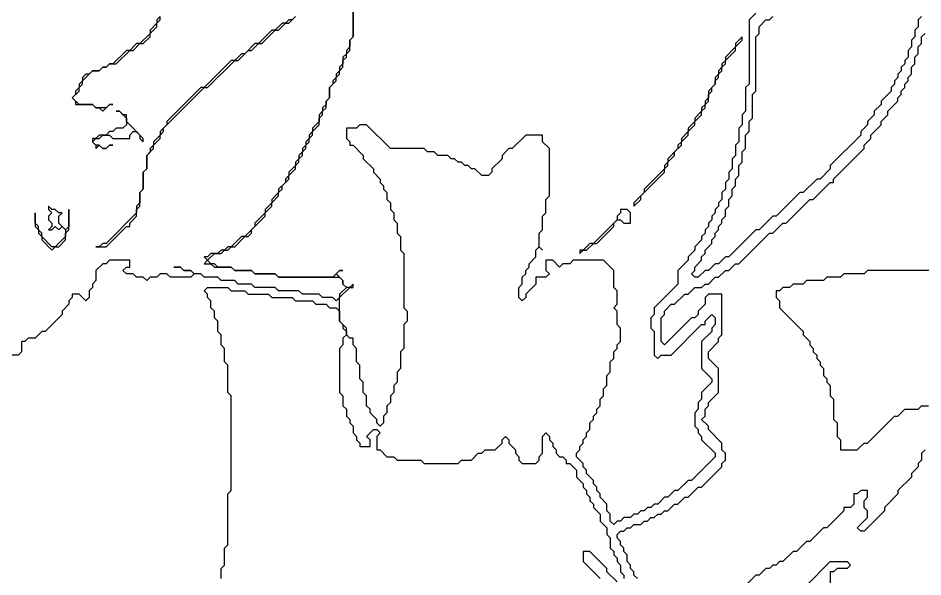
# Model space of a CAD drawing. Header units: metres. Extents: x 0 to 100, y 0 to 129.
# Drawn here: x 85.08 to 91.76, y 18.01 to 22.14 of the extents above; entities that cross this region are included whole.
import ezdxf

# ---------------------------------------------------------------- set-up
doc = ezdxf.new("R2010")
doc.units = ezdxf.units.M

msp = doc.modelspace()

# ---------------------------------------------------------------- linework, layer by layer
for points in [[(87.55, 22.2), (87.55, 22), (87.525, 21.975), (87.525, 21.925), (87.5, 21.9), (87.5, 21.875), (87.475, 21.85), (87.475, 21.8), (87.45, 21.775), (87.45, 21.75), (87.425, 21.725), (87.425, 21.7), (87.4, 21.675), (87.4, 21.65), (87.375, 21.625), (87.375, 21.55), (87.35, 21.525), (87.35, 21.5), (87.325, 21.475), (87.325, 21.45), (87.3, 21.425), (87.3, 21.375), (87.25, 21.325), (87.25, 21.3), (87.225, 21.275), (87.225, 21.25), (87.2, 21.225), (87.2, 21.2), (87.175, 21.175), (87.175, 21.15), (87.15, 21.125), (87.15, 21.1), (87.125, 21.075), (87.125, 21.05), (87.075, 21), (87.075, 20.975), (87.05, 20.95), (87.05, 20.925), (87, 20.875), (87, 20.85), (86.95, 20.8), (86.95, 20.775), (86.9, 20.725), (86.9, 20.7), (86.825, 20.625), (86.825, 20.6), (86.75, 20.525), (86.725, 20.525), (86.65, 20.45), (86.625, 20.45), (86.6, 20.425), (86.575, 20.425), (86.55, 20.4), (86.5, 20.4), (86.475, 20.375), (86.45, 20.375), (86.475, 20.35), (86.45, 20.325), (86.5, 20.325), (86.525, 20.3), (86.65, 20.3), (86.675, 20.275), (86.8, 20.275), (86.825, 20.25), (86.975, 20.25), (87, 20.225), (87.45, 20.225), (87.475, 20.2), (87.475, 20.175), (87.5, 20.15), (87.45, 20.1), (87.45, 20.075), (87.425, 20.05), (87.4, 20.075), (87.325, 20.075), (87.3, 20.1), (87.175, 20.1), (87.15, 20.125), (87, 20.125), (86.975, 20.15), (86.825, 20.15), (86.8, 20.175), (86.7, 20.175), (86.675, 20.2), (86.575, 20.2), (86.55, 20.225), (86.45, 20.225), (86.425, 20.25), (86.375, 20.25), (86.35, 20.275), (86.3, 20.275), (86.275, 20.3), (86.225, 20.3), (86.275, 20.3), (86.3, 20.275), (86.35, 20.275), (86.375, 20.25), (86.35, 20.225), (86.2, 20.225), (86.175, 20.25), (86.125, 20.25), (86.1, 20.225), (86.05, 20.225), (86.025, 20.2), (86, 20.225), (85.95, 20.225), (85.925, 20.25), (85.875, 20.25), (85.85, 20.275), (85.875, 20.3), (85.9, 20.3), (85.9, 20.35), (85.75, 20.35), (85.725, 20.325), (85.7, 20.325), (85.65, 20.275), (85.65, 20.2), (85.625, 20.175), (85.625, 20.15), (85.6, 20.125), (85.6, 20.075), (85.575, 20.05), (85.525, 20.1), (85.475, 20.1), (85.475, 20.075), (85.45, 20.05), (85.45, 20.025), (85.4, 19.975), (85.4, 19.95), (85.275, 19.825), (85.25, 19.825), (85.2, 19.775), (85.15, 19.775), (85.125, 19.75), (85.1, 19.75), (85.1, 19.675), (85.075, 19.65), (85.025, 19.65)], [(90.525, 22.175), (90.475, 22.125), (90.475, 21.65), (90.45, 21.625), (90.45, 21.45), (90.425, 21.425), (90.425, 21.35), (90.4, 21.325), (90.4, 21.225), (90.375, 21.2), (90.375, 21.125), (90.35, 21.1), (90.35, 21.025), (90.325, 21), (90.325, 20.95), (90.3, 20.925), (90.3, 20.875), (90.275, 20.85), (90.275, 20.8), (90.25, 20.775), (90.25, 20.75), (90.225, 20.725), (90.225, 20.7), (90.2, 20.675), (90.2, 20.65), (90.175, 20.625), (90.175, 20.6), (90.15, 20.575), (90.15, 20.55), (90.125, 20.525), (90.125, 20.5), (90.075, 20.45), (90.075, 20.425), (90.025, 20.375), (90.025, 20.35), (89.95, 20.275), (89.95, 20.175), (89.775, 20), (89.775, 19.95), (89.75, 19.925), (89.75, 19.85), (89.775, 19.825), (89.775, 19.65), (89.8, 19.625), (89.825, 19.65), (89.9, 19.65), (90.125, 19.875), (90.15, 19.875), (90.15, 19.9), (90.2, 19.95), (90.225, 19.925), (90.225, 19.875), (90.2, 19.85), (90.2, 19.825), (90.125, 19.75), (90.125, 19.55), (90.2, 19.475), (90.2, 19.45), (90.125, 19.375), (90.125, 19.325), (90.1, 19.3), (90.1, 19.25), (90.075, 19.225), (90.075, 19.125), (90.1, 19.1), (90.1, 19.075), (90.125, 19.05), (90.125, 19.025), (90.225, 18.925), (90.225, 18.9), (90.05, 18.725), (90.025, 18.725), (89.95, 18.65), (89.925, 18.65), (89.875, 18.6), (89.85, 18.6), (89.8, 18.55), (89.775, 18.55), (89.75, 18.525), (89.725, 18.525), (89.7, 18.5), (89.675, 18.5), (89.65, 18.475), (89.625, 18.475), (89.6, 18.45), (89.55, 18.45), (89.525, 18.425), (89.5, 18.425), (89.475, 18.4), (89.45, 18.425), (89.45, 18.475), (89.425, 18.5), (89.425, 18.55), (89.375, 18.6), (89.375, 18.625), (89.35, 18.65), (89.35, 18.675), (89.325, 18.7), (89.325, 18.725), (89.275, 18.775), (89.275, 18.8), (89.25, 18.825), (89.25, 18.85), (89.2, 18.9), (89.2, 18.925), (89.225, 18.95), (89.225, 18.975), (89.25, 19), (89.25, 19.025), (89.275, 19.05), (89.275, 19.075), (89.3, 19.1), (89.3, 19.15), (89.325, 19.175), (89.325, 19.2), (89.35, 19.225), (89.35, 19.25), (89.375, 19.275), (89.375, 19.325), (89.4, 19.35), (89.4, 19.4), (89.425, 19.425), (89.425, 19.5), (89.45, 19.525), (89.45, 19.6), (89.475, 19.625), (89.475, 19.675), (89.5, 19.7), (89.5, 19.725), (89.525, 19.75), (89.525, 19.85), (89.5, 19.875), (89.5, 19.975), (89.475, 20), (89.5, 20.025), (89.5, 20.125), (89.475, 20.15), (89.475, 20.275), (89.4, 20.35), (89.175, 20.35), (89.15, 20.325), (89.1, 20.325), (89.075, 20.3), (89.025, 20.35), (88.975, 20.35), (88.975, 20.275), (89, 20.25), (88.975, 20.225), (88.9, 20.225), (88.9, 20.175), (88.825, 20.1), (88.825, 20.075), (88.8, 20.05), (88.775, 20.075), (88.775, 20.15), (88.8, 20.175), (88.8, 20.225), (88.825, 20.25), (88.825, 20.275), (88.85, 20.3), (88.85, 20.325), (88.9, 20.375), (88.9, 20.425), (88.925, 20.45), (88.95, 20.425), (88.925, 20.45), (88.925, 20.55), (88.95, 20.575), (88.95, 20.675), (88.975, 20.7), (88.975, 20.8), (89, 20.825), (89, 21.175), (88.95, 21.225), (88.95, 21.275), (88.825, 21.275), (88.725, 21.175), (88.7, 21.175), (88.65, 21.125), (88.65, 21.1), (88.575, 21.025), (88.575, 21), (88.55, 20.975), (88.5, 20.975), (88.45, 21.025), (88.425, 21.025), (88.4, 21.05), (88.375, 21.05), (88.35, 21.075), (88.325, 21.075), (88.3, 21.1), (88.275, 21.1), (88.25, 21.125), (88.175, 21.125), (88.15, 21.15), (88.1, 21.15), (88.075, 21.175), (87.825, 21.175), (87.65, 21.35), (87.6, 21.35), (87.575, 21.325), (87.5, 21.325), (87.5, 21.25), (87.525, 21.225), (87.525, 21.2), (87.55, 21.2), (87.625, 21.125), (87.625, 21.1), (87.7, 21.025), (87.7, 21), (87.75, 20.95), (87.75, 20.925), (87.775, 20.9), (87.775, 20.875), (87.8, 20.85), (87.8, 20.8), (87.825, 20.775), (87.825, 20.725), (87.85, 20.7), (87.85, 20.65), (87.875, 20.625), (87.875, 20.55), (87.9, 20.525), (87.9, 20.425), (87.925, 20.4), (87.925, 20), (87.95, 19.975), (87.95, 19.9), (87.925, 19.875), (87.925, 19.7), (87.9, 19.675), (87.9, 19.55), (87.875, 19.525), (87.875, 19.45), (87.85, 19.425), (87.85, 19.375), (87.825, 19.35), (87.825, 19.3), (87.8, 19.275), (87.8, 19.225), (87.775, 19.2), (87.775, 19.15), (87.75, 19.125), (87.725, 19.15), (87.725, 19.175), (87.675, 19.225), (87.675, 19.25), (87.65, 19.275), (87.65, 19.35), (87.625, 19.375), (87.625, 19.45), (87.6, 19.475), (87.6, 19.575), (87.575, 19.6), (87.575, 19.7), (87.55, 19.725), (87.55, 19.775), (87.525, 19.775), (87.5, 19.8), (87.5, 19.85), (87.45, 19.9), (87.45, 20.075), (87.525, 20.15), (87.55, 20.15), (87.55, 20.175), (87.525, 20.15), (87.5, 20.15), (87.475, 20.175), (87.475, 20.2), (87.425, 20.25), (87.45, 20.275), (87.475, 20.275), (87.45, 20.275), (87.4, 20.225), (87, 20.225), (86.975, 20.25), (86.825, 20.25), (86.8, 20.275), (86.675, 20.275), (86.65, 20.3), (86.55, 20.3), (86.525, 20.325), (86.5, 20.325), (86.475, 20.35), (86.525, 20.4), (86.575, 20.4), (86.6, 20.425), (86.625, 20.425), (86.65, 20.45), (86.675, 20.45), (86.75, 20.525), (86.775, 20.525), (86.8, 20.55), (86.8, 20.575), (86.9, 20.675), (86.9, 20.7), (86.95, 20.75), (86.95, 20.775), (87, 20.825), (87, 20.85), (87.025, 20.875), (87.025, 20.9), (87.075, 20.95), (87.075, 20.975), (87.125, 21.025), (87.125, 21.05), (87.15, 21.075), (87.15, 21.1), (87.175, 21.125), (87.175, 21.15), (87.2, 21.175), (87.2, 21.2), (87.225, 21.225), (87.225, 21.25), (87.25, 21.275), (87.25, 21.3), (87.3, 21.35), (87.3, 21.4), (87.325, 21.425), (87.325, 21.45), (87.35, 21.475), (87.35, 21.525), (87.375, 21.55), (87.375, 21.625), (87.425, 21.675), (87.425, 21.7), (87.45, 21.725), (87.45, 21.75), (87.475, 21.775), (87.475, 21.825), (87.5, 21.85), (87.5, 21.875), (87.525, 21.9), (87.525, 21.975), (87.55, 22), (87.55, 22.2)], [(86.125, 22.15), (86.1, 22.125), (86.1, 22.1), (86.05, 22.05), (86.05, 22.025), (85.975, 21.95), (85.95, 21.95), (85.9, 21.9), (85.875, 21.9), (85.775, 21.8), (85.75, 21.8), (85.725, 21.775), (85.7, 21.775), (85.675, 21.75), (85.625, 21.75), (85.6, 21.725), (85.575, 21.725), (85.55, 21.7), (85.55, 21.675), (85.525, 21.65), (85.525, 21.625), (85.5, 21.6), (85.5, 21.575), (85.475, 21.55), (85.5, 21.525), (85.5, 21.5), (85.625, 21.5), (85.65, 21.475), (85.675, 21.475), (85.7, 21.45), (85.75, 21.5), (85.775, 21.5), (85.75, 21.5), (85.725, 21.475), (85.65, 21.475), (85.625, 21.5), (85.525, 21.5), (85.475, 21.55), (85.525, 21.6), (85.525, 21.625), (85.55, 21.65), (85.55, 21.675), (85.625, 21.75), (85.675, 21.75), (85.7, 21.775), (85.725, 21.775), (85.75, 21.8), (85.8, 21.8), (85.9, 21.9), (85.925, 21.9), (85.975, 21.95), (86, 21.95), (86.05, 22), (86.05, 22.025), (86.1, 22.075), (86.1, 22.1), (86.125, 22.125), (86.125, 22.15)], [(87.125, 22.15), (87.1, 22.125), (87.075, 22.125), (87.05, 22.1), (87.025, 22.1), (86.975, 22.05), (86.95, 22.05), (86.85, 21.95), (86.825, 21.95), (86.75, 21.875), (86.725, 21.875), (86.675, 21.825), (86.65, 21.825), (86.45, 21.625), (86.425, 21.625), (86.175, 21.375), (86.175, 21.35), (86.125, 21.3), (86.125, 21.275), (86.075, 21.225), (86.075, 21.2), (86.05, 21.175), (86.05, 21.15), (86.025, 21.125), (86.025, 21.025), (86, 21), (86, 20.875), (85.975, 20.85), (85.975, 20.775), (85.95, 20.75), (85.95, 20.7), (85.725, 20.475), (85.7, 20.475), (85.675, 20.45), (85.65, 20.45), (85.725, 20.45), (85.875, 20.6), (85.9, 20.6), (85.9, 20.625), (85.95, 20.675), (85.95, 20.725), (85.975, 20.75), (85.975, 20.85), (86, 20.875), (86, 21), (86.025, 21.025), (86.025, 21.125), (86.075, 21.175), (86.075, 21.2), (86.125, 21.25), (86.125, 21.275), (86.15, 21.3), (86.15, 21.325), (86.45, 21.625), (86.475, 21.625), (86.675, 21.825), (86.7, 21.825), (86.775, 21.9), (86.8, 21.9), (86.85, 21.95), (86.875, 21.95), (86.975, 22.05), (87, 22.05), (87.05, 22.1), (87.075, 22.1), (87.125, 22.15)], [(91.75, 22.15), (91.725, 22.125), (91.725, 22.075), (91.7, 22.05), (91.7, 22), (91.675, 21.975), (91.675, 21.925), (91.65, 21.9), (91.65, 21.85), (91.625, 21.825), (91.625, 21.8), (91.6, 21.775), (91.6, 21.75), (91.575, 21.725), (91.575, 21.7), (91.55, 21.675), (91.55, 21.65), (91.525, 21.625), (91.525, 21.6), (91.45, 21.525), (91.45, 21.5), (91.4, 21.45), (91.4, 21.425), (91.35, 21.375), (91.35, 21.35), (91.3, 21.3), (91.3, 21.275), (91.075, 21.05), (91.075, 21.025), (91, 20.95), (90.975, 20.95), (90.875, 20.85), (90.85, 20.85), (90.675, 20.675), (90.65, 20.675), (90.55, 20.575), (90.525, 20.575), (90.325, 20.375), (90.3, 20.375), (90.25, 20.325), (90.225, 20.325), (90.175, 20.275), (90.15, 20.275), (90.1, 20.225), (90.075, 20.225), (90.05, 20.25), (90.075, 20.275), (90.075, 20.3), (90.125, 20.35), (90.125, 20.375), (90.15, 20.4), (90.15, 20.425), (90.2, 20.475), (90.2, 20.5), (90.225, 20.525), (90.225, 20.55), (90.25, 20.575), (90.25, 20.6), (90.275, 20.625), (90.275, 20.65), (90.3, 20.675), (90.3, 20.725), (90.325, 20.75), (90.325, 20.8), (90.35, 20.825), (90.35, 20.875), (90.375, 20.9), (90.375, 20.95), (90.4, 20.975), (90.4, 21.05), (90.425, 21.075), (90.425, 21.15), (90.45, 21.175), (90.45, 21.275), (90.475, 21.3), (90.475, 21.375), (90.5, 21.4), (90.5, 21.575), (90.525, 21.6), (90.525, 22), (90.55, 22.025), (90.55, 22.075), (90.6, 22.125), (90.625, 22.125), (90.65, 22.15)], [(89.65, 18), (89.625, 18.025), (89.625, 18.05), (89.6, 18.075), (89.6, 18.1), (89.575, 18.125), (89.575, 18.175), (89.55, 18.2), (89.55, 18.225), (89.525, 18.25), (89.525, 18.275), (89.5, 18.3), (89.5, 18.325), (89.525, 18.35), (89.55, 18.35), (89.575, 18.375), (89.6, 18.375), (89.625, 18.4), (89.675, 18.4), (89.7, 18.425), (89.725, 18.425), (89.75, 18.45), (89.775, 18.45), (89.8, 18.475), (89.825, 18.475), (89.85, 18.5), (89.875, 18.5), (89.925, 18.55), (89.95, 18.55), (90, 18.6), (90.025, 18.6), (90.1, 18.675), (90.125, 18.675), (90.275, 18.825), (90.275, 18.85), (90.3, 18.875), (90.3, 18.925), (90.275, 18.95), (90.275, 19), (90.175, 19.1), (90.175, 19.125), (90.125, 19.175), (90.15, 19.2), (90.15, 19.25), (90.175, 19.275), (90.175, 19.3), (90.25, 19.375), (90.25, 19.55), (90.175, 19.625), (90.175, 19.675), (90.25, 19.75), (90.25, 19.775), (90.275, 19.8), (90.275, 20.1), (90.175, 20.1), (90.15, 20.075), (90.15, 20.025), (90.1, 19.975), (90.1, 19.95), (90.075, 19.925), (90.05, 19.925), (89.85, 19.725), (89.825, 19.75), (89.825, 19.925), (89.85, 19.95), (89.85, 19.975), (89.9, 20.025), (89.925, 20.025), (90, 20.1), (90.025, 20.1), (90.075, 20.15), (90.125, 20.15), (90.15, 20.175), (90.175, 20.175), (90.225, 20.225), (90.25, 20.225), (90.3, 20.275), (90.325, 20.275), (90.375, 20.325), (90.4, 20.325), (90.625, 20.55), (90.65, 20.55), (90.725, 20.625), (90.75, 20.625), (90.925, 20.8), (90.95, 20.8), (91.075, 20.925), (91.1, 20.925), (91.1, 20.95), (91.325, 21.175), (91.325, 21.2), (91.375, 21.25), (91.375, 21.275), (91.45, 21.35), (91.45, 21.375), (91.5, 21.425), (91.5, 21.45), (91.575, 21.525), (91.575, 21.55), (91.6, 21.575), (91.6, 21.6), (91.625, 21.625), (91.625, 21.65), (91.65, 21.675), (91.65, 21.7), (91.675, 21.725), (91.675, 21.775), (91.7, 21.8), (91.7, 21.85), (91.725, 21.875), (91.725, 21.925), (91.75, 21.95), (91.75, 22), (91.775, 22.025)], [(90.425, 22), (90.375, 21.95), (90.375, 21.925), (90.3, 21.85), (90.3, 21.825), (90.275, 21.8), (90.275, 21.775), (90.25, 21.75), (90.25, 21.725), (90.225, 21.7), (90.225, 21.65), (90.175, 21.6), (90.175, 21.55), (90.15, 21.525), (90.15, 21.5), (90.125, 21.475), (90.125, 21.45), (90.075, 21.4), (90.075, 21.375), (90.025, 21.325), (90.025, 21.3), (89.975, 21.25), (89.975, 21.225), (89.95, 21.2), (89.95, 21.175), (89.875, 21.1), (89.875, 21.075), (89.85, 21.05), (89.85, 21.025), (89.7, 20.875), (89.7, 20.85), (89.625, 20.775), (89.625, 20.75), (89.675, 20.8), (89.675, 20.825), (89.85, 21), (89.85, 21.025), (89.875, 21.05), (89.875, 21.075), (89.925, 21.125), (89.925, 21.15), (89.975, 21.2), (89.975, 21.225), (90.025, 21.275), (90.025, 21.3), (90.075, 21.35), (90.075, 21.375), (90.125, 21.425), (90.125, 21.45), (90.15, 21.475), (90.15, 21.5), (90.175, 21.525), (90.175, 21.575), (90.2, 21.6), (90.2, 21.625), (90.225, 21.65), (90.225, 21.675), (90.25, 21.7), (90.25, 21.725), (90.275, 21.75), (90.275, 21.775), (90.3, 21.8), (90.3, 21.825), (90.375, 21.9), (90.375, 21.925), (90.425, 21.975), (90.425, 22)], [(85.8, 21.45), (85.825, 21.45), (85.875, 21.4), (85.875, 21.35), (85.85, 21.325), (85.8, 21.325), (85.775, 21.3), (85.75, 21.3), (85.725, 21.275), (85.675, 21.275), (85.65, 21.25), (85.625, 21.25), (85.625, 21.225), (85.65, 21.2), (85.65, 21.175), (85.675, 21.2), (85.7, 21.175), (85.725, 21.175), (85.75, 21.2), (85.775, 21.2), (85.75, 21.2), (85.725, 21.175), (85.7, 21.175), (85.675, 21.2), (85.65, 21.2), (85.625, 21.225), (85.65, 21.25), (85.675, 21.25), (85.7, 21.275), (85.75, 21.275), (85.775, 21.25), (85.9, 21.25), (85.9, 21.275), (85.925, 21.3), (85.95, 21.3), (85.975, 21.275), (85.975, 21.25), (86, 21.225), (86, 21.25), (85.875, 21.375), (85.875, 21.425), (85.85, 21.425), (85.825, 21.45), (85.8, 21.45)], [(85.3, 20.75), (85.3, 20.725), (85.325, 20.7), (85.3, 20.675), (85.3, 20.65), (85.325, 20.625), (85.325, 20.6), (85.3, 20.575), (85.325, 20.575), (85.35, 20.6), (85.375, 20.575), (85.4, 20.6), (85.425, 20.575), (85.425, 20.525), (85.35, 20.45), (85.325, 20.45), (85.25, 20.525), (85.25, 20.55), (85.225, 20.575), (85.225, 20.6), (85.2, 20.625), (85.2, 20.7), (85.2, 20.6), (85.225, 20.575), (85.225, 20.55), (85.25, 20.525), (85.25, 20.5), (85.325, 20.425), (85.35, 20.45), (85.375, 20.45), (85.425, 20.5), (85.425, 20.55), (85.45, 20.575), (85.45, 20.725), (85.45, 20.6), (85.425, 20.575), (85.375, 20.625), (85.375, 20.675), (85.4, 20.7), (85.375, 20.7), (85.35, 20.725), (85.325, 20.725), (85.3, 20.75)], [(89.525, 20.725), (89.525, 20.7), (89.5, 20.675), (89.5, 20.65), (89.325, 20.475), (89.3, 20.475), (89.25, 20.425), (89.225, 20.425), (89.225, 20.4), (89.25, 20.425), (89.275, 20.425), (89.325, 20.475), (89.35, 20.475), (89.475, 20.6), (89.475, 20.625), (89.5, 20.65), (89.525, 20.65), (89.55, 20.625), (89.6, 20.625), (89.6, 20.7), (89.575, 20.725), (89.525, 20.725)], [(91.9, 20.275), (91.35, 20.275), (91.325, 20.25), (91.175, 20.25), (91.15, 20.225), (91.05, 20.225), (91.025, 20.2), (90.9, 20.2), (90.875, 20.175), (90.8, 20.175), (90.775, 20.15), (90.725, 20.15), (90.7, 20.125), (90.675, 20.125), (90.675, 20.075), (90.7, 20.05), (90.7, 20), (90.875, 19.825), (90.875, 19.8), (90.925, 19.75), (90.925, 19.725), (90.95, 19.7), (90.95, 19.675), (90.975, 19.65), (90.975, 19.625), (91, 19.6), (91, 19.575), (91.025, 19.55), (91.025, 19.5), (91.05, 19.475), (91.05, 19.45), (91.075, 19.425), (91.075, 19.35), (91.1, 19.325), (91.1, 19.175), (91.125, 19.15), (91.125, 19.05), (91.15, 19.025), (91.15, 18.95), (91.275, 18.95), (91.325, 19), (91.35, 19), (91.55, 19.2), (91.575, 19.2), (91.625, 19.25), (91.725, 19.25), (91.75, 19.275), (91.8, 19.275)], [(86.575, 18), (86.575, 18.075), (86.6, 18.1), (86.6, 18.225), (86.625, 18.25), (86.625, 18.625), (86.65, 18.65), (86.65, 19.35), (86.625, 19.375), (86.625, 19.575), (86.6, 19.6), (86.6, 19.7), (86.575, 19.725), (86.575, 19.8), (86.55, 19.825), (86.55, 19.9), (86.525, 19.925), (86.525, 19.975), (86.5, 20), (86.5, 20.05), (86.475, 20.075), (86.475, 20.1), (86.45, 20.125), (86.475, 20.15), (86.625, 20.15), (86.65, 20.125), (86.75, 20.125), (86.775, 20.1), (86.925, 20.1), (86.95, 20.075), (87.1, 20.075), (87.125, 20.05), (87.25, 20.05), (87.275, 20.025), (87.35, 20.025), (87.375, 20), (87.425, 20), (87.45, 19.975), (87.45, 19.9), (87.475, 19.875), (87.475, 19.85), (87.5, 19.825), (87.5, 19.8), (87.475, 19.775), (87.475, 19.725), (87.45, 19.7), (87.45, 19.375), (87.475, 19.35), (87.475, 19.275), (87.5, 19.25), (87.5, 19.2), (87.525, 19.175), (87.525, 19.15), (87.55, 19.125), (87.55, 19.075), (87.575, 19.05), (87.575, 19.025), (87.6, 19), (87.6, 18.975), (87.675, 18.975), (87.675, 19.025), (87.65, 19.05), (87.7, 19.1), (87.725, 19.1), (87.75, 19.075), (87.725, 19.05), (87.725, 18.95), (87.75, 18.95), (87.8, 18.9), (87.85, 18.9), (87.875, 18.875), (88.05, 18.875), (88.075, 18.85), (88.325, 18.85), (88.35, 18.875), (88.425, 18.875), (88.475, 18.925), (88.5, 18.925), (88.525, 18.95), (88.6, 18.95), (88.65, 19), (88.65, 19.025), (88.675, 19.05), (88.7, 19.025), (88.7, 19), (88.75, 18.95), (88.75, 18.925), (88.775, 18.9), (88.775, 18.875), (88.8, 18.85), (88.9, 18.85), (88.925, 18.875), (88.925, 18.9), (88.95, 18.925), (88.95, 19.05), (88.975, 19.075), (89, 19.05), (89, 19.025), (89.025, 19), (89.025, 18.975), (89.05, 18.95), (89.05, 18.925), (89.075, 18.9), (89.1, 18.9), (89.125, 18.875), (89.125, 18.85), (89.15, 18.85), (89.2, 18.8), (89.2, 18.75), (89.25, 18.7), (89.25, 18.675), (89.275, 18.65), (89.275, 18.625), (89.3, 18.6), (89.3, 18.575), (89.325, 18.55), (89.325, 18.525), (89.375, 18.475), (89.375, 18.425), (89.425, 18.375), (89.425, 18.325), (89.45, 18.3), (89.45, 18.225), (89.475, 18.2), (89.475, 18.175), (89.5, 18.15), (89.5, 18.125), (89.525, 18.1), (89.525, 18.05), (89.55, 18.025), (89.55, 18)], [(91.775, 18.95), (91.75, 18.925), (91.75, 18.875), (91.725, 18.85), (91.725, 18.825), (91.675, 18.775), (91.675, 18.75), (91.575, 18.65), (91.575, 18.625), (91.475, 18.525), (91.475, 18.5), (91.325, 18.35), (91.3, 18.35), (91.275, 18.375), (91.35, 18.45), (91.35, 18.5), (91.325, 18.525), (91.325, 18.575), (91.35, 18.6), (91.35, 18.65), (91.3, 18.65), (91.275, 18.625), (91.25, 18.625), (91.25, 18.55), (91.225, 18.525), (91.175, 18.525), (91.175, 18.5), (91.05, 18.375), (91.025, 18.375), (90.925, 18.275), (90.9, 18.275), (90.825, 18.2), (90.8, 18.2), (90.725, 18.125), (90.7, 18.125), (90.675, 18.1), (90.65, 18.1), (90.625, 18.075), (90.6, 18.075), (90.55, 18.025), (90.525, 18.025), (90.425, 17.925)], [(89.5, 17.975), (89.425, 18.05), (89.425, 18.075), (89.3, 18.2), (89.25, 18.2), (89.25, 18.125), (89.375, 18)], [(90.9, 17.95), (91.075, 18.125), (91.2, 18.125), (91.225, 18.1), (91.2, 18.075), (91.125, 18.075), (91.1, 18.05), (91.075, 18.05), (91.075, 17.9)]]:
    msp.add_lwpolyline(points)

doc.saveas('drawing.dxf')
